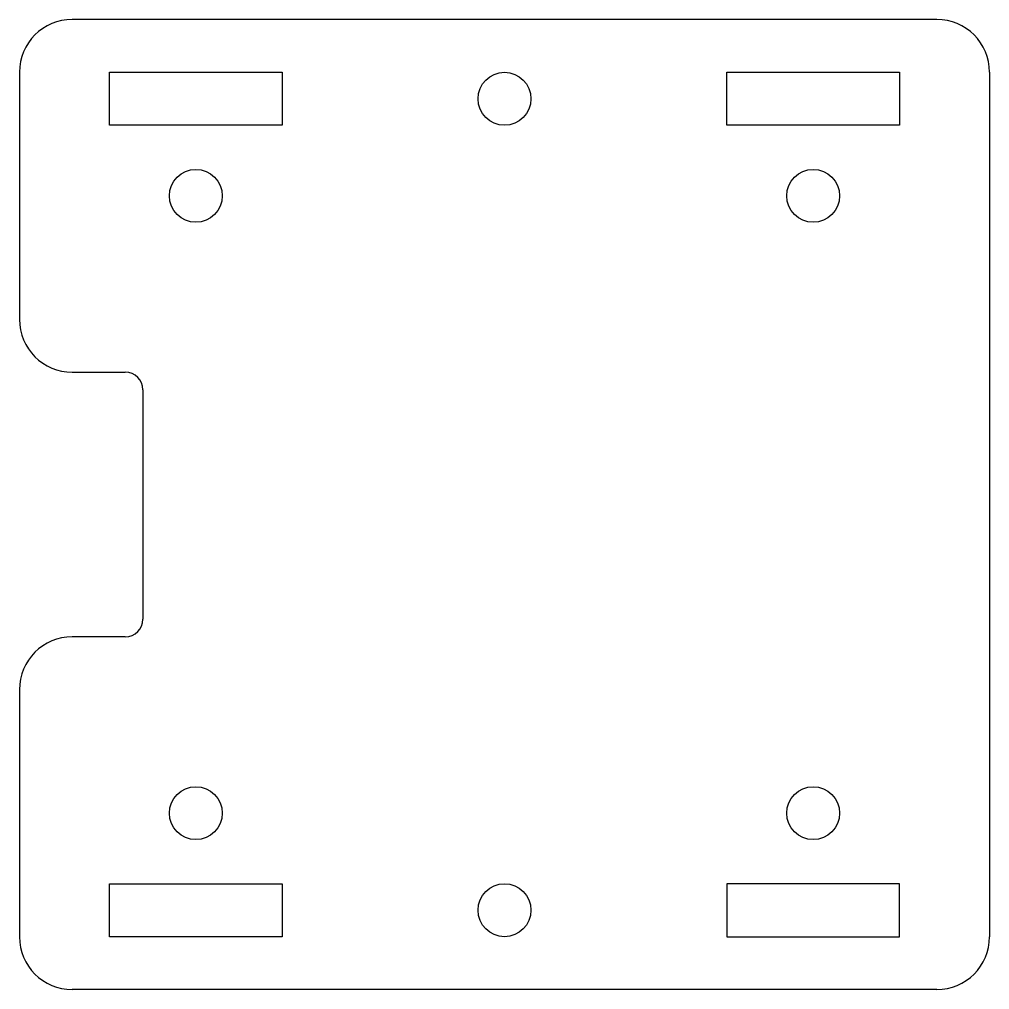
# Model space of a CAD drawing. Extents: x -55 to 0, y -27.5 to 27.5.
import ezdxf

# ---------------------------------------------------------------- set-up
doc = ezdxf.new("R2010")
doc.units = 0
doc.layers.get('0').update_dxf_attribs({"linetype": 'continuous'})

# ---------------------------------------------------------------- blocks, each defined once
blk = doc.blocks.new('FILLET005')
at = {"color": 0}
for p, q in [((-3, 27.5), (-52, 27.5)), ((-55, 24.5), (-55, 10.5)), ((-49.9, 21.5), (-49.9, 24.5)), ((-49.9, 24.5), (-40.1, 24.5)), ((-40.1, 24.5), (-40.1, 21.5)), ((-14.9, 21.5), (-14.9, 24.5)), ((-14.9, 24.5), (-5.1, 24.5)), ((-5.1, 24.5), (-5.1, 21.5)), ((0, 24.5), (0, -24.5)), ((-40.1, 21.5), (-49.9, 21.5)), ((-5.1, 21.5), (-14.9, 21.5)), ((-52, 7.5), (-49, 7.5)), ((-48, 6.5), (-48, -6.5)), ((-49, -7.5), (-52, -7.5)), ((-55, -10.5), (-55, -24.5)), ((-49.9, -24.5), (-49.9, -21.5)), ((-49.9, -21.5), (-40.1, -21.5)), ((-40.1, -21.5), (-40.1, -24.5)), ((-5.1, -21.5), (-14.9, -21.5)), ((-14.9, -21.5), (-14.9, -24.5)), ((-5.1, -24.5), (-5.1, -21.5)), ((-40.1, -24.5), (-49.9, -24.5)), ((-14.9, -24.5), (-5.1, -24.5)), ((-3, -27.5), (-52, -27.5))]:
    blk.add_line(p, q, dxfattribs=at)
for centre in [(-27.5, 23), (-45, 17.5), (-10, 17.5), (-45, -17.5), (-10, -17.5), (-27.5, -23)]:
    blk.add_circle(centre, 1.5, dxfattribs=at)
for centre, radius, start, end in [((-52, 24.5), 3, 90, -180), ((-3, 24.5), 3, 0, 90), ((-52, 10.5), 3, 180, -90), ((-49, 6.5), 1, 0, 90), ((-49, -6.5), 1, -90, 0), ((-52, -10.5), 3, 90, 180), ((-52, -24.5), 3, 180, -90), ((-3, -24.5), 3, -90, 0)]:
    blk.add_arc(centre, radius, start, end, dxfattribs=at)

msp = doc.modelspace()

# ---------------------------------------------------------------- block references
at = {"color": 0}
msp.add_blockref('FILLET005', (0, 0), dxfattribs=at)

doc.saveas('drawing.dxf')
